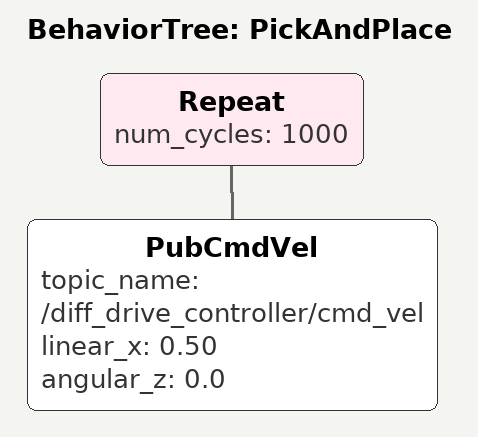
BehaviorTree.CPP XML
<?xml version="1.0" encoding="UTF-8"?>
<root BTCPP_format="4"
    main_tree_to_execute="PickAndPlace">
    <BehaviorTree ID="PickAndPlace">
        <Repeat num_cycles="1000">
            <PubCmdVel topic_name="/diff_drive_controller/cmd_vel"
                linear_x="0.50"
                angular_z="0.0" />
        </Repeat>
    </BehaviorTree>

</root>
